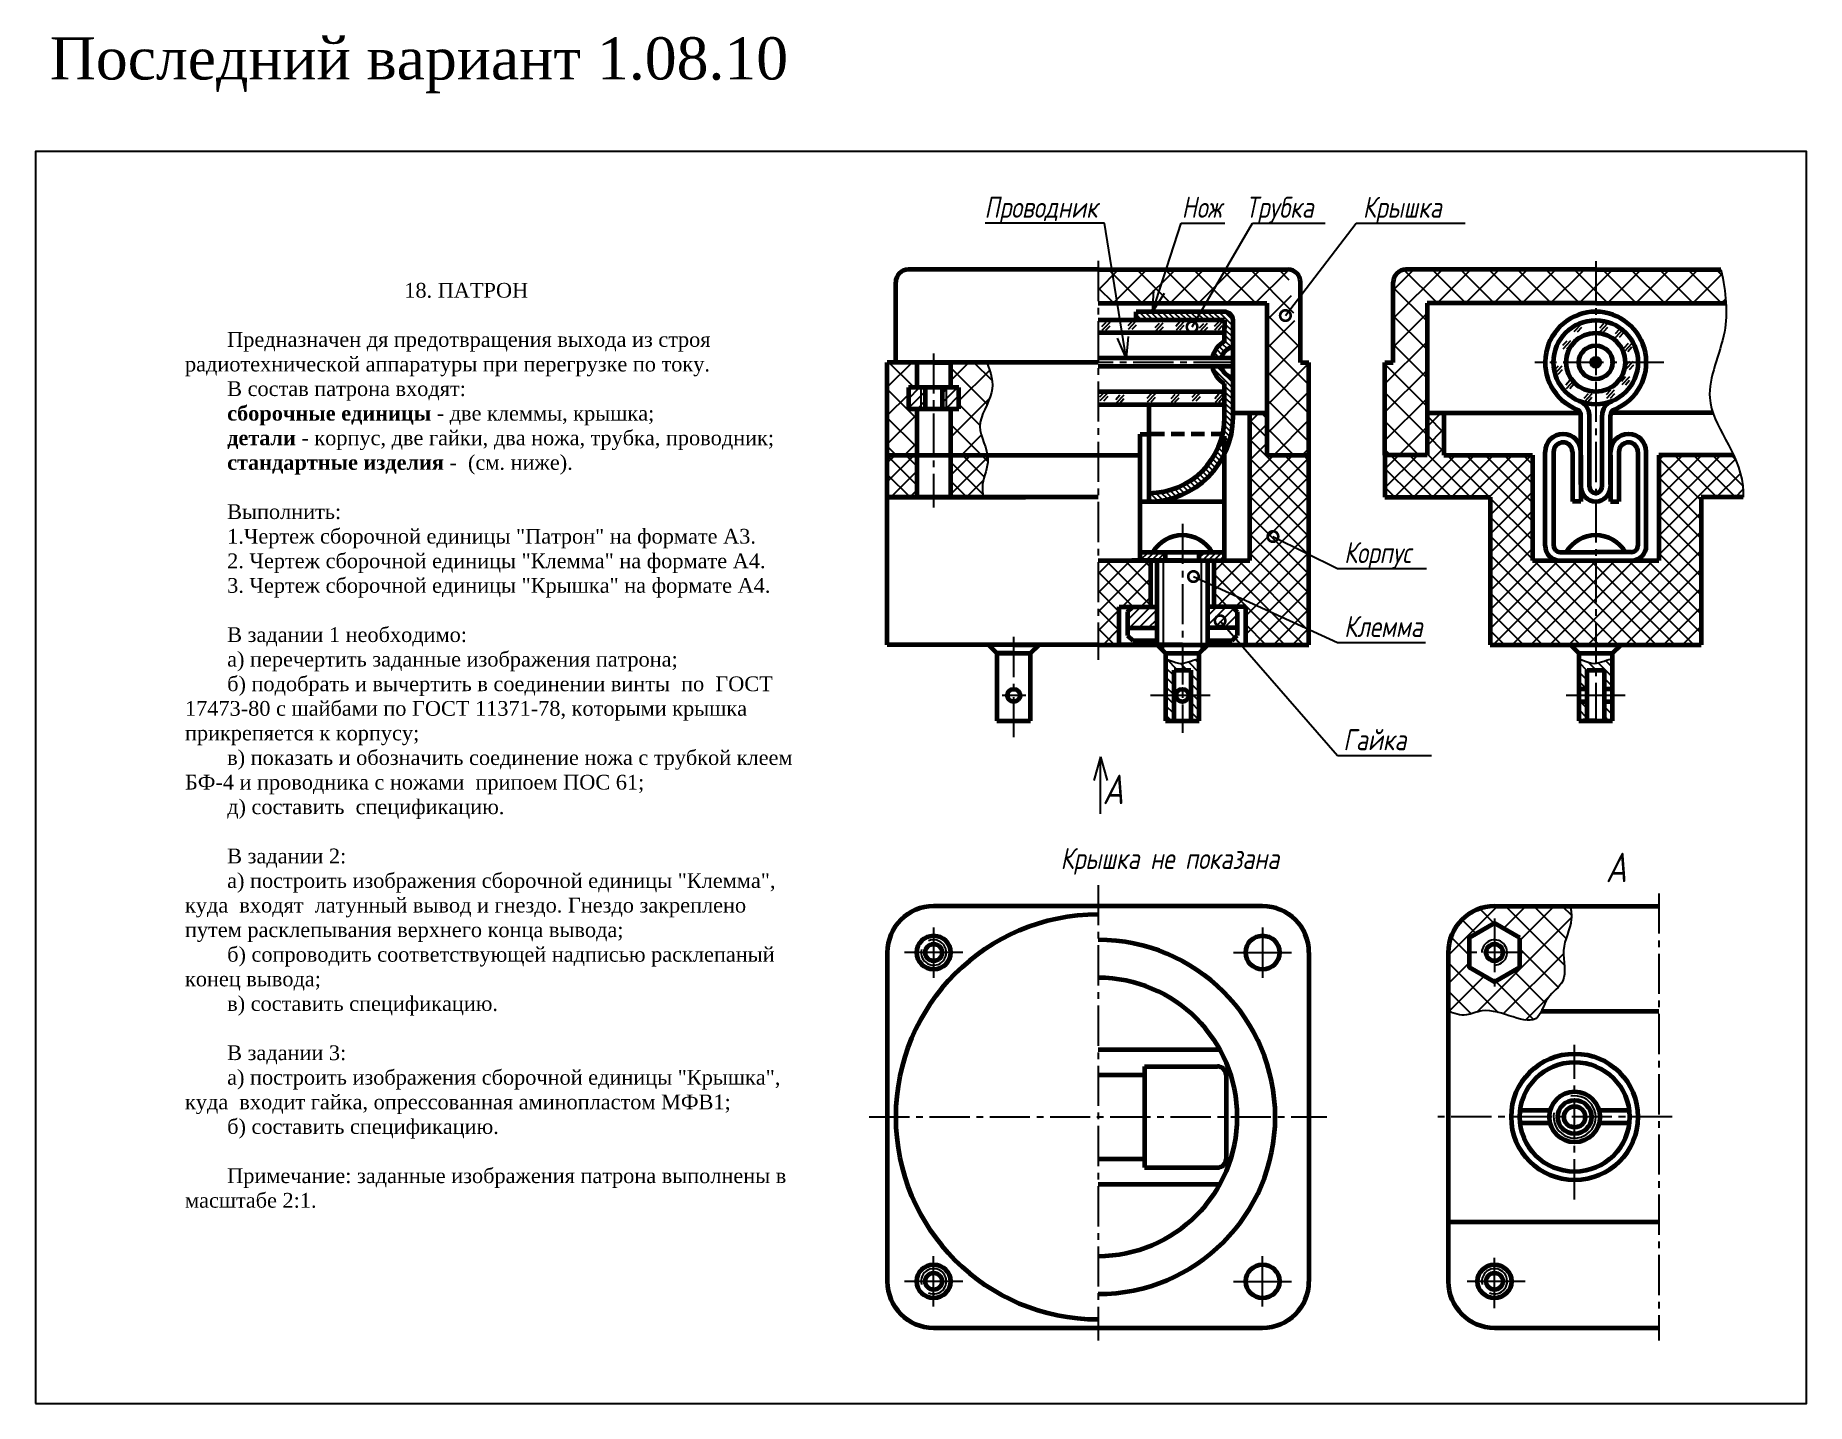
# Model space of a CAD drawing. Header units: millimetres. Extents: x 0 to 420, y 0 to 325.
import ezdxf

# ---------------------------------------------------------------- set-up
doc = ezdxf.new("R2010")
doc.units = ezdxf.units.MM
doc.header["$LTSCALE"] = 0.5
doc.linetypes.add('осевая2', pattern=[28.575000000000003, 19.05, -3.175, 3.175, -3.175])
doc.linetypes.add('штриховая2', pattern=[9.524999999999999, 6.35, -3.175])
doc.layers.get('0').update_dxf_attribs({"linetype": 'CONTINUOUS', "lineweight": 60})
doc.styles.get("Standard").update_dxf_attribs({"font": 'isocpeui.ttf', "width": 0.9})
doc.styles.add('стиль1', font='TIMES.TTF')
doc.dimstyles.get("Standard").update_dxf_attribs({"dimtxt": 5, "dimasz": 5, "dimexe": 2, "dimexo": 0, "dimgap": 1.5, "dimtad": 1, "dimdec": 0, "dimzin": 0, "dimtxsty": 'Standard', "dimcen": 5, "dimadec": 0, "dimazin": 0, "dimtfac": 1, "dimtdec": 0, "dimtofl": 0, "dimtmove": 0, "dimatfit": 3, "dimldrblk": 'DOTSMALL', "dimfxl": 0, "dimtolj": 1, "dimtzin": 0, "dimarcsym": 0})
pattern_1 = [(45, (9.80178739987872, -4.987303234796855), (-3.367596045400932, 3.367596045400933), []), (135, (9.80178739987872, -4.987303234796855), (-3.367596045400933, -3.367596045400932), [])]
pattern_2 = [(45, (9.80178739987872, -4.987303234796855), (-2.245064030267288, 2.245064030267288), []), (135, (9.80178739987872, -4.987303234796855), (-2.245064030267288, -2.245064030267288), [])]
pattern_3 = [(135, (9.80178739987872, -4.987303234796855), (-1.122532015133644, -1.122532015133644), [])]

# ---------------------------------------------------------------- blocks, each defined once
blk = doc.blocks.new('_DotSmall')
at = {"color": 0, "linetype": 'ByBlock', "const_width": 0.5}
blk.add_lwpolyline([(-0.0625, 0, 1), (0.0625, 0, 1)], format="xyb", close=True, dxfattribs=at)

msp = doc.modelspace()

# ---------------------------------------------------------------- hatches: boundary and pattern name
at = {"lineweight": -3}
h = msp.add_hatch(dxfattribs=at)
h.set_pattern_fill('ANSI37', scale=1.5, style=0)
h.set_pattern_definition(pattern_1)
edge = h.paths.add_edge_path()
edge.add_line((252, 269), (296.9999999999999, 269))
edge.add_arc((296.9999999999999, 266.0034269477711), 3, 0, 90)
edge.add_line((299.9999999999999, 247), (299.9999999999999, 266.0034269477711))
edge.add_line((299.9999999999999, 247), (302, 247))
edge.add_line((302, 225), (302, 247))
edge.add_line((291.9999999999999, 225), (302, 225))
edge.add_line((291.9999999999999, 261), (291.9999999999999, 225))
edge.add_line((252, 261), (291.9999999999999, 261))
edge.add_line((252, 269), (252, 261))
h = msp.add_hatch(dxfattribs=at)
h.set_pattern_fill('ANSI37', scale=1.5, style=0)
h.set_pattern_definition([(45, (-0.9678115864578558, -4.987303234796855), (-3.367596045400932, 3.367596045400933), []), (135, (-0.9678115864578558, -4.987303234796855), (-3.367596045400933, -3.367596045400932), [])])
h.paths.add_polyline_path([(370, 269.0000000000001), (369.9986909687198, 269.0000000000001), (325, 269.0000000000001, 0.4142135623730951), (322, 266.0000000000001), (322, 247), (319.9986909687195, 247), (319.9986909687198, 225), (330, 225), (330, 261.0000000000001), (369.9999999999999, 261.0000000000001)])
edge = h.paths.add_edge_path()
edge.add_spline(control_points=[(400.8985332099445, 261.0000000000001), (400.748629934825, 263.5048433592212), (400.3146273244745, 266.1233899876426), (399.6877575420004, 269.0000000000001)], knot_values=[15.37011296396304, 15.37011296396304, 15.37011296396304, 15.37011296396304, 22.64065381065153, 22.64065381065153, 22.64065381065153, 22.64065381065153], degree=3, periodic=0)
edge.add_line((399.6877575420004, 269.0000000000001), (370.0000000000001, 269.0000000000001))
edge.add_line((370.0000000000001, 269.0000000000001), (370.0000000000001, 261.0000000000001))
edge.add_line((370.0000000000001, 261.0000000000001), (400.8985332099446, 261.0000000000001))
h = msp.add_hatch(dxfattribs=at)
h.set_pattern_fill('ANSI31', scale=0.3, angle=90, style=0)
h.set_pattern_definition([(135, (9.80178739987872, -4.987303234796855), (-0.6735192090801865, -0.6735192090801864), [])])
h.paths.add_polyline_path([(273.7912206216982, 258.9999999999999), (260.9999999999999, 259), (260.9999999999999, 257), (273.1016801672746, 257)])
h.paths.add_polyline_path([(281.9999999999999, 259), (273.7912206216982, 259), (273.1016801672747, 257.0000000000001), (281.9999999999999, 257), (281.9999999999999, 255), (281.9999999999999, 252, 0.2297804398476635), (279.0889331564394, 248), (281.1389982519138, 248, -0.285318428726517), (283.9999999999999, 250.605551275464), (283.9999999999999, 257, 0.4142135623730951)])
h.paths.add_polyline_path([(281.1389982519138, 246), (279.0889331564394, 246, 0.2297804398476636), (281.9999999999999, 241.9999999999999), (281.9999999999999, 234, -0.05608195843392472), (281.5499287747842, 230), (281.9999999999999, 230), (281.9999999999999, 226.2822021129186), (281.9999999999999, 225.2822021129187, 0.1132370114589044), (283.9999999999999, 233.9999999999999), (283.9999999999999, 243.3944487245359, -0.2853184287265245)])
h.paths.add_polyline_path([(281.9999999999999, 225.2822021129186), (281.9999999999999, 226.2822021129186), (281.9999999999999, 230), (281.5499287747842, 230, -0.3500011104185299), (263.9999999999999, 216), (263.9999999999999, 214, 0.2874919409686591)])
h = msp.add_hatch(color=7, dxfattribs=at)
edge = h.paths.add_edge_path()
edge.add_arc((369.9986909687196, 247), 1, 0, 360)
h = msp.add_hatch(dxfattribs=at)
h.set_pattern_fill('ANSI37', scale=1.5, style=0)
h.set_pattern_definition(pattern_1)
edge = h.paths.add_edge_path()
edge.add_spline(control_points=[(225.7829681757985, 225), (225.3991476081002, 227.2876267597794), (222.2260075184283, 232.3345611536438), (227.9799141878013, 239.4795167544817), (226.6291862829033, 244.5944686162107), (225.5770777906124, 246.9999999999975)], knot_values=[4.175965240039044, 4.175965240039044, 4.175965240039044, 4.175965240039044, 11.1904886964674, 19.68030908071485, 27.14771864492691, 27.14771864492691, 27.14771864492691, 27.14771864492691], degree=3, periodic=0)
edge.add_line((225.5770777906114, 247), (217, 247))
edge.add_line((217, 247), (217, 241))
edge.add_line((217, 241), (219, 241))
edge.add_line((219, 241), (219, 236))
edge.add_line((219, 236), (217, 236))
edge.add_line((217, 236), (217, 225))
edge.add_line((217, 225), (225.7829681757985, 225))
h.paths.add_polyline_path([(209, 236), (207, 236), (207, 237), (207, 241), (209, 241), (209, 247), (202, 247), (202, 245), (202, 225), (209, 225)])
h = msp.add_hatch(dxfattribs=at)
h.set_pattern_fill('ANSI31', scale=0.5, style=0)
h.set_pattern_definition([(45, (10.80178739987872, -4.987303234796855), (-1.122532015133644, 1.122532015133644), [])])
h.paths.add_polyline_path([(219, 241), (215.9999999999999, 241), (216, 236), (219, 236)])
h.paths.add_polyline_path([(216, 241), (214.9999999999999, 241), (215, 236), (216, 236)])
h.paths.add_polyline_path([(211, 241), (210, 241), (210, 236), (211, 236)])
h.paths.add_polyline_path([(210, 241), (207, 241), (207, 237), (207, 236), (210, 236)])
h = msp.add_hatch(dxfattribs=at)
h.set_pattern_fill('ANSI37', style=0)
h.set_pattern_definition(pattern_2)
h.paths.add_polyline_path([(302.0000000000001, 225), (292, 225), (292.0000000000001, 235), (288, 235), (287.9999999999999, 200), (279.5, 200), (279.5, 189), (287, 189), (287, 180), (302, 180)])
h.paths.add_polyline_path([(264.5, 200), (260, 200), (252, 200), (252, 180), (257, 180.0000000000001), (257, 189), (264.4999999999999, 189)])
h = msp.add_hatch(dxfattribs=at)
h.set_pattern_fill('ANSI37', style=0)
h.set_pattern_definition([(45, (-0.9678115864578558, -4.987303234796855), (-2.245064030267288, 2.245064030267288), []), (135, (-0.9678115864578558, -4.987303234796855), (-2.245064030267288, -2.245064030267288), [])])
edge = h.paths.add_edge_path()
edge.add_line((394.9999999999999, 215.0000000000001), (404.9611646803359, 215.0000000000001))
edge.add_spline(control_points=[(404.9611646803359, 215.0000000000001), (404.9479820838829, 216.5823469714996), (404.7513663775658, 219.8626949616742), (403.7214974795651, 222.7568884846156), (402.6795714570879, 225.0000000000001)], knot_values=[60.58761586389048, 60.58761586389048, 60.58761586389048, 60.58761586389048, 62.08907306624249, 69.17851794371637, 69.17851794371637, 69.17851794371637, 69.17851794371637], degree=3, periodic=0)
edge.add_line((402.6795714570878, 225), (384.9999999999999, 225))
edge.add_line((384.9999999999999, 225), (384.9999999999999, 200))
edge.add_line((384.9999999999999, 200), (370.0000000000001, 200))
edge.add_line((370.0000000000001, 200), (370.0000000000001, 180))
edge.add_line((370.0000000000001, 180), (394.9999999999999, 180))
edge.add_line((394.9999999999999, 180), (394.9999999999999, 215.0000000000001))
h.paths.add_polyline_path([(370.0000000000001, 200), (355, 200), (355, 225), (333.9986914733421, 224.998769607024), (333.9986914733421, 235.0000000000001), (330, 235.0000000000001), (330, 225.0000000000001), (319.9986909687198, 225.0000000000001), (319.9986909687198, 215.0000000000001), (344.9973819374393, 215.0000000000001), (344.9973819374393, 180), (370, 180)])
h = msp.add_hatch(dxfattribs=at)
h.set_pattern_fill('ANSI37', style=0)
h.set_pattern_definition(pattern_2)
edge = h.paths.add_edge_path()
edge.add_spline(control_points=[(224.7822192052507, 215.0000000000001), (224.566936809158, 216.0227094773738), (224.3116393000734, 219.0158731398732), (226.0706492734777, 222.3505002365761), (225.8395798022681, 224.662586420517), (225.7829681757985, 225)], knot_values=[27.1477186449269, 27.1477186449269, 27.1477186449269, 27.1477186449269, 30.29071812175319, 36.34367940222371, 37.37828675575419, 37.37828675575419, 37.37828675575419, 37.37828675575419], degree=3, periodic=0)
edge.add_line((225.7829681757985, 224.9999999999999), (217, 225))
edge.add_line((217, 225), (217, 215))
edge.add_line((217, 215), (224.7822192052507, 215.0000000000001))
h.paths.add_polyline_path([(209, 225), (202, 225), (202, 215), (209, 215)])
h = msp.add_hatch(dxfattribs=at)
h.set_pattern_fill('ANSI31', scale=0.3, style=0)
h.set_pattern_definition([(45, (9.80178739987872, -4.987303234796855), (-0.6735192090801864, 0.6735192090801865), [])])
h.paths.add_polyline_path([(281.9999999999999, 202.0000000000001), (276, 202.0000000000001), (276.0000000000001, 200), (281.9999999999999, 200)])
h.paths.add_polyline_path([(268.0000000000001, 202), (262, 202), (262, 200), (268, 200)])
h = msp.add_hatch(dxfattribs=at)
h.set_pattern_fill('ANSI31', scale=0.5, style=0)
h.set_pattern_definition([(45, (9.80178739987872, -4.987303234796855), (-1.122532015133644, 1.122532015133644), [])])
h.paths.add_polyline_path([(265.9999999999999, 189), (260.1999999999999, 189), (258.9999999999999, 187.8), (259, 184), (266, 184)])
h.paths.add_polyline_path([(284.9999999999999, 187.7999999999999), (283.8, 189), (278, 189), (278, 184), (285, 184)])
h = msp.add_hatch(dxfattribs=at)
h.set_pattern_fill('ANSI31', scale=0.5, angle=90, style=0)
h.set_pattern_definition(pattern_3)
edge = h.paths.add_edge_path()
edge.add_spline(control_points=[(272.0000000000001, 175.6006350521466), (271.6853646691082, 175.5620847422029), (270.4883084406343, 175.5463498901564), (269.180929920791, 176.3950935330606), (268.1575995006026, 176.5801869012725), (267.9999999999937, 176.5985350824483)], knot_values=[5.223600800969262, 5.223600800969262, 5.223600800969262, 5.223600800969262, 6.193863201195674, 8.939320215502015, 9.437739275130674, 9.437739275130674, 9.437739275130674, 9.437739275130674], degree=3, periodic=0)
edge.add_line((268, 176.5985350824474), (268, 168))
edge.add_line((268, 168), (270, 168))
edge.add_line((270, 168), (270, 174))
edge.add_line((270, 174), (271.9999999999999, 174))
edge.add_line((271.9999999999999, 174), (271.9999999999999, 175.6006350521466))
edge = h.paths.add_edge_path()
edge.add_spline(control_points=[(276.0000000000006, 176.6011934796919), (275.9094808956676, 176.5958884824169), (274.5851407130208, 176.4787198458535), (273.2304861558353, 175.751398866733), (272.0000000000001, 175.6006350521466)], knot_values=[9.437739275130674, 9.437739275130674, 9.437739275130674, 9.437739275130674, 9.716570113036195, 13.51110408232078, 13.51110408232078, 13.51110408232078, 13.51110408232078], degree=3, periodic=0)
edge.add_line((271.9999999999999, 175.6006350521466), (272, 174))
edge.add_line((272, 174), (274, 174))
edge.add_line((274, 174), (274, 168))
edge.add_line((274, 168), (276, 168))
edge.add_line((276, 168), (276, 176.6011934796918))
h = msp.add_hatch(dxfattribs=at)
h.set_pattern_fill('ANSI31', scale=0.5, angle=90, style=0)
h.set_pattern_definition([(135, (-0.9678115864578558, -4.987303234796855), (-1.122532015133644, -1.122532015133644), [])])
edge = h.paths.add_edge_path()
edge.add_line((367.9986909687196, 174), (370, 174))
edge.add_line((370, 174), (370, 175.6007956368255))
edge.add_spline(control_points=[(369.9999999999999, 175.6007956368255), (369.6849226218505, 175.5620962385057), (368.4874168541891, 175.5460788870424), (367.1796208895107, 176.3950935330606), (366.1562904693222, 176.5801869012725), (365.9986909687133, 176.5985350824483)], knot_values=[5.223600800969262, 5.223600800969262, 5.223600800969262, 5.223600800969262, 6.195208771980285, 8.940665786286626, 9.439084845915286, 9.439084845915286, 9.439084845915286, 9.439084845915286], degree=3, periodic=0)
edge.add_line((365.9986909687196, 176.5985350824475), (365.9986909687196, 169.5))
edge.add_line((365.9986909687196, 169.5), (367.9986909687196, 169.5))
edge.add_line((367.9986909687196, 169.5), (367.9986909687196, 174))
edge = h.paths.add_edge_path()
edge.add_spline(control_points=[(373.9986909687202, 176.6011934796919), (373.9081718643872, 176.5958884824169), (372.5842691562959, 176.4787585506349), (371.2300720980937, 175.7518793178118), (369.9999999999999, 175.6007956368255)], knot_values=[9.439084845915286, 9.439084845915286, 9.439084845915286, 9.439084845915286, 9.717915683820806, 13.51110408232078, 13.51110408232078, 13.51110408232078, 13.51110408232078], degree=3, periodic=0)
edge.add_line((370, 175.6007956368255), (370, 174))
edge.add_line((370, 174), (371.9986909687196, 174))
edge.add_line((371.9986909687196, 174), (371.9986909687196, 169.5))
edge.add_line((371.9986909687196, 169.5), (373.9986909687196, 169.5))
edge.add_line((373.9986909687196, 169.5), (373.9986909687197, 176.6011934796919))
h.paths.add_polyline_path([(373.9986909687198, 166.4953485956098), (371.9986909687196, 166.4953485956098), (371.9986909687196, 162), (373.9986909687196, 162)])
h.paths.add_polyline_path([(367.9986909687196, 166.4953485956098), (365.9986909687196, 166.4953485956098), (365.9986909687196, 162), (367.9986909687196, 162)])
h = msp.add_hatch(dxfattribs=at)
h.set_pattern_fill('ANSI31', scale=0.5, angle=90, style=0)
h.set_pattern_definition(pattern_3)
h.paths.add_polyline_path([(270, 168), (268, 168), (268, 162), (270, 162)])
h.paths.add_polyline_path([(276, 168), (274.0000000000001, 168), (274, 162), (276, 162)])
h = msp.add_hatch(dxfattribs=at)
h.set_pattern_fill('ANSI37', scale=1.5, style=0)
h.set_pattern_definition([(45, (0.7827042617072948, -5.651184299223132), (-3.367596045400932, 3.367596045400933), []), (135, (0.7827042617072948, -5.651184299223132), (-3.367596045400933, -3.367596045400932), [])])
h.paths.add_polyline_path([(351.9940141984766, 110.471764318287), (345.9940141984766, 113.9358659334247), (339.9940141984766, 110.471764318287), (339.9940141984766, 103.5435610880115), (345.9940141984766, 100.0794594728737), (351.9940141984766, 103.5435610880114)], flags=16)
edge = h.paths.add_edge_path()
edge.add_line((346.0000000000001, 118), (363.9356335744563, 118))
edge.add_spline(control_points=[(363.9356335744563, 118), (364.1895038008031, 116.9537874819825), (364.5720747790841, 113.4935351299983), (361.2307206379819, 107.8975264977528), (363.8233232327986, 100.1681982915958), (358.115967090133, 96.77331641527809), (355.9862028522086, 87.45804595555433), (345.9000878475217, 95.07397468843777), (338.9993443887461, 91.6234831598506), (336.4131710180281, 92.43824447229463), (335.0000000000001, 93.26208129111131)], knot_values=[5.857336772170019, 5.857336772170019, 5.857336772170019, 5.857336772170019, 9.128865738209871, 16.73512576677367, 23.947392838753, 29.43297473047498, 34.48801111774178, 47.69821392360107, 51.55667638346797, 56.39887476141324, 56.39887476141324, 56.39887476141324, 56.39887476141324], degree=3, periodic=0)
edge.add_line((335.0000000000001, 93.2620812911113), (335.0000000000001, 107))
edge.add_arc((346.0000000000001, 107), 11, 90, 180, ccw=False)

# ---------------------------------------------------------------- linework, layer by layer
at = {"color": 7, "lineweight": 60}
for p, q in [((252, 269), (207, 269)), ((252, 269), (296.9999999999999, 269)), ((369.9986909687198, 269.0000000000001), (325, 269.0000000000001)), ((369.9986909687198, 269.0000000000001), (399.6877575420004, 269.0000000000001)), ((204, 247), (204, 266.0034269477711)), ((299.9999999999999, 247), (299.9999999999999, 266.0034269477711)), ((322, 247), (322, 266.0000000000001)), ((252, 261), (291.9999999999999, 261)), ((291.9999999999999, 261), (291.9999999999999, 225)), ((369.9986909687198, 261.0000000000001), (330, 261.0000000000001)), ((330, 261.0000000000001), (330, 225.0000000000001)), ((369.9986909687198, 261.0000000000001), (400.8985332099445, 261.0000000000001)), ((281.9999999999999, 257), (252, 257)), ((281.9999999999999, 259), (260.9999999999999, 259)), ((260.9999999999999, 257), (260.9999999999999, 259)), ((281.9999999999999, 257), (281.9999999999999, 255)), ((283.9999999999999, 247), (283.9999999999999, 257)), ((281.9999999999999, 254), (252, 254)), ((281.9999999999999, 252), (281.9999999999999, 255.7309470244342)), ((283.9999999999999, 249.2360679774998), (283.9999999999999, 255.1336000452445)), ((283.9999999999999, 248), (252, 248)), ((252, 247), (202, 247)), ((202, 245), (202, 247)), ((202, 180), (202, 245)), ((213, 247), (209, 247)), ((209, 247), (209, 241)), ((213, 247), (217, 247)), ((217, 247), (217, 241)), ((283.9999999999999, 246), (252, 246)), ((283.9999999999999, 234), (283.9999999999999, 247)), ((299.9999999999999, 247), (302, 247)), ((302, 225), (302, 247)), ((319.9986909687196, 247), (322, 247)), ((319.9986909687198, 225.0000000000001), (319.9986909687196, 247)), ((207, 241), (207, 237)), ((219, 241), (207, 241)), ((211, 241), (211, 236)), ((215, 241), (215, 236)), ((219, 236), (219, 241)), ((281.9999999999999, 240), (252, 240)), ((281.9999999999999, 234), (281.9999999999999, 241.9999999999999)), ((207, 237), (207, 236)), ((207, 236), (219, 236)), ((209, 236), (209, 215)), ((217, 236), (217, 215)), ((252, 237), (281.9999999999999, 237)), ((263.9999999999999, 237), (263.9999999999999, 214)), ((284, 235), (291.9999999999999, 235)), ((287.9999999999999, 200), (287.9999999999999, 235)), ((330, 235.0000000000001), (336.9986909687198, 235.0000000000001)), ((330.9986909687198, 235.0000000000001), (366.3981440388962, 235.0000000000001)), ((333.9986914733421, 234.9987696070241), (333.9986914733422, 225)), ((366.4986909687196, 218), (366.4986909687196, 234.4600637960156)), ((368.4986909687196, 217.5), (368.4986909687196, 234.4600637960155)), ((371.4986909687196, 217.5), (371.4986909687196, 234.4600637960156)), ((373.4986909687196, 218), (373.4986909687196, 234.4600637960156)), ((397.7862329566458, 235.0000000000001), (373.599237898543, 235.0000000000001)), ((262, 200), (262, 230)), ((262, 230), (263.9999999999999, 230)), ((202, 215), (202, 225)), ((202, 225), (262, 225)), ((281.9999999999999, 200.0000000000001), (281.9999999999999, 226.2822021129186)), ((291.9999999999999, 225), (302, 225)), ((302, 180), (302, 225)), ((330, 225.0000000000001), (319.9986909687198, 225.0000000000001)), ((319.9986909687198, 225.0000000000001), (319.9986909687198, 215.0000000000001)), ((333.9986914733421, 224.998769607024), (355.0000000000001, 225.0000000000001)), ((355.0000000000001, 225.0000000000001), (355, 200)), ((357.99869096872, 203.5000000000001), (357.99869096872, 225.75)), ((359.99869096872, 225.75), (359.9986909687202, 203.5000000000001)), ((364.49869096872, 225.75), (364.4986909687201, 214)), ((366.4986909687196, 225), (366.4986909687196, 214)), ((373.4986909687196, 225), (373.4986909687196, 214)), ((375.4986909687191, 225.75), (375.4986909687191, 214)), ((379.9986909687191, 225.75), (379.9986909687191, 203.5)), ((381.9986909687191, 203.5), (381.9986909687191, 225.75)), ((384.9999999999999, 225.0000000000001), (385, 200)), ((402.6795714570879, 225.0000000000001), (385, 225)), ((252, 215), (202, 215)), ((202, 215), (234.7822192052507, 215.0000000000001)), ((202, 215), (212, 215)), ((319.9986909687198, 215.0000000000001), (344.9973819374392, 215.0000000000001)), ((344.9973819374393, 215.0000000000001), (344.9973819374392, 180)), ((394.9999999999999, 215.0000000000001), (394.9999999999999, 180)), ((404.9611646803359, 215.0000000000001), (394.9999999999999, 215.0000000000001)), ((262, 214), (281.9999999999999, 214)), ((366.4986909687196, 214), (364.4986909687201, 214)), ((373.4986909687196, 214), (375.4986909687191, 214)), ((262, 202), (281.9999999999999, 202)), ((268, 200), (268, 202)), ((276, 200), (276, 202)), ((361.4986909687202, 202.0000000000001), (369.9986909687196, 202)), ((378.4986909687191, 202), (369.9986909687196, 202)), ((252, 200), (287.9999999999999, 200)), ((252, 200), (272, 200)), ((272, 200), (260, 200)), ((264.4999999999999, 189), (264.5, 200)), ((266, 180), (266, 200)), ((278, 180), (278, 200)), ((279.5, 189), (279.5, 200)), ((355.0000000000001, 200), (385, 200)), ((257, 180), (257, 189)), ((257, 189), (266, 189)), ((258.9999999999999, 187.8), (260.1999999999999, 189)), ((287, 189), (278, 189)), ((283.8, 189), (284.9999999999999, 187.8)), ((287, 180), (287, 189)), ((258.9999999999999, 187.8), (259, 182.1999999999999)), ((284.9999999999999, 187.8), (285, 182.2)), ((259, 184), (266, 184)), ((259, 182.1999999999999), (260.1999999999999, 180.9999999999999)), ((260.1999999999999, 180.9999999999999), (266, 181)), ((285, 184), (278, 184)), ((277.9999999999999, 180.9999999999999), (283.8, 181)), ((283.8, 181), (285, 182.2)), ((252, 180), (202, 180)), ((232, 180), (226, 180)), ((227.9999999999998, 178.0000000000002), (225.9999999999999, 180.0000000000003)), ((228, 178), (236.0000000000001, 178)), ((232, 178), (228, 178)), ((228, 178), (228, 162)), ((232, 180), (238, 180)), ((236.0000000000001, 178), (238, 180)), ((236, 162), (236, 178)), ((252, 180), (302, 180)), ((272, 180), (257, 180)), ((272, 180), (266, 180)), ((267.9999999999998, 178.0000000000002), (265.9999999999999, 180.0000000000003)), ((268, 178), (276.0000000000001, 178)), ((268, 178), (268, 162)), ((276.0000000000001, 178), (278, 180)), ((276, 162), (276, 178)), ((344.9973819374392, 180), (394.9999999999999, 180)), ((365.9986909687194, 178.0000000000002), (363.9986909687196, 180.0000000000003)), ((365.9986909687196, 178), (373.9986909687197, 178)), ((365.9986909687196, 178), (365.9986909687196, 162)), ((373.9986909687197, 178), (375.9986909687196, 180)), ((373.9986909687196, 162), (373.9986909687196, 178)), ((270, 162), (270, 174)), ((270, 174), (274, 174)), ((274, 174), (274, 162)), ((367.9986909687196, 162), (367.9986909687196, 174)), ((367.9986909687196, 174), (371.9986909687196, 174)), ((371.9986909687196, 174), (371.9986909687196, 162)), ((367.9986909687197, 169.5), (365.9986909687197, 169.5)), ((373.9986909687196, 169.5), (371.9986909687196, 169.5)), ((367.9986909687197, 166.4953485956098), (365.9986909687197, 166.4953485956098)), ((373.9986909687196, 166.4953485956098), (371.9986909687196, 166.4953485956098)), ((228, 162), (236, 162)), ((268, 162), (276, 162)), ((365.9986909687196, 162), (373.9986909687196, 162)), ((367.9987148169351, 161.9976742978049), (366.9987148169351, 161.9976742978049)), ((369.9987148169351, 161.9976742978049), (367.9987148169351, 161.9976742978049)), ((291, 118), (213, 118)), ((346.0000000000001, 118), (363.9356335744563, 118)), ((363.9570705644803, 118), (385, 118)), ((202, 107), (202, 29)), ((302, 107), (302, 29)), ((335.0000000000001, 107), (335.0000000000001, 93.2620812911113)), ((335.0000000000001, 93.26208129111127), (335.0000000000001, 29)), ((385.0000000000001, 93), (357.0766391027764, 93)), ((252, 84), (280.8617393793236, 84)), ((263, 80), (263, 56)), ((263, 80), (280.3315017762062, 80)), ((252, 78), (263, 78)), ((282.3315017762062, 78.00000000000003), (282.3315017762062, 58)), ((202, 68), (202, 29)), ((335.0000000000001, 68), (335.0000000000001, 29)), ((359.1905249806889, 69.5), (352.0808974678225, 69.5)), ((377.9058488331625, 69.5), (370.8094750193112, 69.5)), ((359.1905249806889, 66.5), (352.0795084982846, 66.5)), ((377.9072378027005, 66.5), (370.8094750193112, 66.5)), ((263, 58), (252, 58)), ((263, 56), (280.3315017762062, 56)), ((280.8617393793236, 52), (252, 52)), ((385.0000000000001, 43), (335.0000000000001, 43)), ((213, 18), (291, 18)), ((346.0000000000001, 18), (385.0000000000001, 18))]:
    msp.add_line(p, q, dxfattribs=at)
at = {"color": 7, "linetype": 'осевая2', "lineweight": -3}
for p, q in [((252, 271.0438767841115), (252, 176.41825930813)), ((370, 270.9725074814573), (370, 160.5784769208525)), ((213, 249.1251548477341), (213, 212.5373281167346)), ((284.151895703734, 247), (240.0581906814878, 247)), ((386.1247266824376, 247), (355.5913292525495, 247)), ((271.9999999999999, 208.6916392585237), (271.9999999999999, 159.148689650168)), ((232, 158.0527453877667), (232, 183.1218035666145)), ((252, 123), (252, 15)), ((385, 121), (385.0000000000001, 15)), ((346.0000000000001, 115.0711103257345), (346.0000000000001, 98.92888967426552)), ((352.892354638589, 107), (339.1076453614111, 107)), ((365.0000000000001, 48.43337331265229), (365.0000000000001, 85.12163477390231)), ((197.7415454923562, 68), (306.2584545076438, 68)), ((388.138050980198, 68), (331.6871050216554, 68))]:
    msp.add_line(p, q, dxfattribs=at)
at = {"color": 7, "lineweight": -3}
for p, q in [((253.8416421077561, 256.4600664784129), (252.8392985719225, 255.3939441729123)), ((254.7481871682922, 256.4908900837813), (252.9138878911979, 254.5398749833071)), ((260.0684609590168, 256.722952549192), (259.0661174231832, 255.6568302436914)), ((260.975006019553, 256.7537761545605), (259.1407067424586, 254.8027610540862)), ((266.4706825431064, 256.2409951554582), (265.4683390072728, 255.1748728499575)), ((267.3772276036426, 256.2718187608266), (265.5429283265482, 254.3208036603523)), ((271.3976197086792, 256.5865140913292), (270.3952761728456, 255.5203917858286)), ((272.3041647692154, 256.6173376966976), (270.469865492121, 254.6663225962234)), ((280.5185923859523, 256.5426993435053), (279.5162488501188, 255.4765770380046)), ((281.4251374464885, 256.5735229488737), (279.5908381693941, 254.6225078483994)), ((254.7788783854529, 255.5839340308286), (253.7769576298445, 254.5182614069115)), ((261.0056972367136, 255.8468201016077), (260.0037764811053, 254.7811474776906)), ((267.4079188208032, 255.3648627078738), (266.4059980651949, 254.2991900839568)), ((272.334855986376, 255.7103816437449), (271.3329352307676, 254.6447090198278)), ((276.9666739446663, 256.1483714454197), (275.9643304088327, 255.0822491399191)), ((277.8732190052025, 256.1791950507882), (276.0389197281081, 254.2281799503139)), ((277.9039102223631, 255.2722389978354), (276.9019894667547, 254.2065663739183)), ((281.4558286636491, 255.6665668959209), (280.4539079080408, 254.6008942720039)), ((363.1385768188149, 252.0481535619593), (362.1362332829813, 250.9820312564587)), ((364.0451218793511, 252.0789771673278), (362.2108226022567, 250.1279620668535)), ((365.7032056834008, 256.1361540741233), (364.7008621475672, 255.0700317686227)), ((366.609750743937, 256.1669776794918), (364.7754514668426, 254.2159625790175)), ((366.6404419610976, 255.260021626539), (365.6385212054892, 254.1943490026219)), ((371.8796941100661, 256.1620401673229), (370.8773505742325, 255.0959178618222)), ((372.7862391706022, 256.1928637726913), (370.9519398935079, 254.241848672217)), ((372.8169303877629, 255.2859077197385), (371.8150096321545, 254.2202350958215)), ((375.5865780653746, 254.8009069156439), (374.584234529541, 253.7347846101433)), ((376.4931231259108, 254.8317305210123), (374.6588238488164, 252.8807154205381)), ((376.5238143430714, 253.9247744680596), (375.5218935874631, 252.8591018441425)), ((364.0758130965117, 251.1720211143751), (363.0738923409033, 250.106348490458)), ((377.6623331845773, 251.4397773013764), (376.6599896487438, 250.3736549958757)), ((378.5688782451135, 251.4706009067448), (376.7345789680192, 249.5195858062705)), ((378.5995694622741, 250.563644853792), (377.5976487066658, 249.497972229875)), ((361.0711777648447, 246.0718626765965), (360.0688342290111, 245.0057403710958)), ((361.9777228253809, 246.1026862819649), (360.1434235482865, 244.1516711814906)), ((362.0084140425415, 245.1957302290121), (361.0064932869332, 244.1300576050951)), ((377.9848960577108, 247.1917773284785), (376.9825525218772, 246.1256550229778)), ((378.891441118247, 247.2226009338469), (377.0571418411526, 245.2715858333726)), ((378.9221323354076, 246.3156448808941), (377.9202115797992, 245.2499722569771)), ((210, 241), (210, 236)), ((216, 241), (216, 236)), ((253.3665384501398, 239.7671525360501), (252.3641949143062, 238.7010302305495)), ((254.273083510676, 239.7979761414185), (252.4387842335816, 237.8469610409443)), ((264.5923526556914, 239.504266465271), (263.5900091198578, 238.4381441597703)), ((265.4988977162276, 239.5350900706394), (263.6645984391332, 237.5840749701651)), ((271.1234542261792, 239.4109378150865), (269.2891549490848, 237.4599227146123)), ((275.2597552031418, 239.7306273599797), (274.2574116673082, 238.664505054479)), ((276.166300263678, 239.7614509653481), (274.3320009865836, 237.8104358648739)), ((280.6534110734626, 239.4239289575425), (279.651067537629, 238.3578066520419)), ((281.5599561339988, 239.4547525629109), (279.7256568569044, 237.5037374624367)), ((363.8872735589787, 242.6760250914104), (362.8849300231451, 241.6099027859098)), ((364.7938186195149, 242.7068486967788), (362.9595193424205, 240.7558335963046)), ((364.8245098366755, 241.7998926438261), (363.8225890810671, 240.734220019909)), ((368.1756315313442, 239.5036869860778), (367.1732879955106, 238.4375646805772)), ((369.0821765918804, 239.5345105914463), (367.247877314786, 237.583495490972)), ((373.4828839971394, 240.3686091231464), (372.4805404613058, 239.3024868176457)), ((374.3894290576756, 240.3994327285148), (372.5551297805812, 238.4484176280405)), ((374.4201202748362, 239.492476675562), (373.4181995192278, 238.426804051645)), ((377.0898740260872, 243.5608331916674), (376.0875304902536, 242.4947108861668)), ((377.9964190866233, 243.5916567970359), (376.162119809529, 241.6406416965616)), ((378.027110303784, 242.6847007440831), (377.0251895481756, 241.619028120166)), ((254.3037747278366, 238.8910200884658), (253.3018539722282, 237.8253474645487)), ((257.1815609906695, 239.1975680628338), (256.179217454836, 238.1314457573332)), ((258.0881060512057, 239.2283916682022), (256.2538067741114, 237.277376567728)), ((258.1187972683663, 238.3214356152495), (257.116876512758, 237.2557629913324)), ((265.5295889333882, 238.6281340176866), (264.5276681777798, 237.5624613937696)), ((270.216909165643, 239.3801142097181), (269.2145656298094, 238.3139919042175)), ((271.1541454433398, 238.5039817621338), (270.1522246877315, 237.4383091382167)), ((276.1969914808386, 238.8544949123954), (275.1950707252302, 237.7888222884783)), ((281.5906473511594, 238.5477965099582), (280.588726595551, 237.4821238860411)), ((369.112867809041, 238.6275545384935), (368.1109470534327, 237.5618819145764)), ((267.4999999999999, 178.5000000000001), (267.4999999999999, 200)), ((276.4999999999999, 178.4999999999999), (276.5000000000011, 199.9999999999997)), ((234.8865423038477, 168), (229.2843413010505, 168)), ((278.5704058767874, 168), (264.3845508991674, 168)), ((376.9505792931228, 167.9976742978049), (362.9519433731674, 167.9976742978049)), ((252.5512471774633, 153.3980761440064), (250.9850701315684, 147.8316161887625)), ((252.5512471774633, 139.9233463589704), (252.5512471774633, 153.3980761440064)), ((252.5512471774633, 153.3980761440064), (254.1174242233581, 147.8316161887625)), ((213, 112.9666968413108), (213, 101.0333031586893)), ((291, 112.9666968413108), (291, 101.0333031586893)), ((219.8923546385889, 107), (206.1076453614111, 107)), ((284.1076453614111, 107), (297.8923546385889, 107)), ((346.0000000000001, 107), (346.0000000000001, 102.3909968645737)), ((213, 23.03330315868925), (213, 34.96669684131075)), ((291, 23.03330315868925), (291, 34.96669684131075)), ((346.0000000000001, 22.63587622660691), (346.0000000000001, 34.56926990922841)), ((219.8923546385889, 29), (206.1076453614111, 29)), ((284.1076453614111, 29), (297.8923546385889, 29)), ((353.3075332439697, 29), (339.5228239667918, 29))]:
    msp.add_line(p, q, dxfattribs=at)
at = {"color": 7, "linetype": 'штриховая2', "lineweight": 60}
for p, q in [((282, 230), (263.9999999999999, 230)), ((281.9999999999999, 226.2822021129186), (281.9999999999999, 230))]:
    msp.add_line(p, q, dxfattribs=at)
at = {"color": 7, "lineweight": -3}
msp.add_lwpolyline([(1.349059402855346e-06, -2.674353254406014e-07), (420.0000013490594, -2.674353254406014e-07), (420.0000013490594, 296.9999997325647), (1.349059402855346e-06, 296.9999997325647)], close=True, dxfattribs=at)
at = {"color": 7, "lineweight": 60}
msp.add_lwpolyline([(351.9940141984766, 110.471764318287), (345.9940141984766, 113.9358659334247), (339.9940141984766, 110.471764318287), (339.9940141984766, 103.5435610880115), (345.9940141984766, 100.0794594728737), (351.9940141984766, 103.5435610880114)], close=True, dxfattribs=at)
for centre, radius in [((369.9986909687196, 247), 9.99999999999999), ((369.9986909687196, 247), 7), ((369.9986909687196, 247), 4), ((369.9986909687196, 247), 1), ((232, 168), 1.5), ((272, 168), 1.5), ((213, 107), 4), ((291, 107), 4), ((213, 107), 1.996391107745655), ((345.9985035235235, 106.9963905479163), 2), ((364.9933731504925, 68), 15.00000000000011), ((365.0000000000001, 68), 13), ((365.0066268495076, 68.00597866666715), 6), ((365.0000000000001, 68), 4), ((365.0000000000001, 68), 2.5), ((213, 29), 4), ((213, 29), 1.996391107745655), ((291, 29), 4), ((346.0000000000001, 29), 4), ((345.9985049159943, 29.00360945208365), 2)]:
    msp.add_circle(centre, radius, dxfattribs=at)
for centre, radius, start, end in [((207, 266.0034269477711), 3, 90, 180), ((296.9999999999999, 266.0034269477711), 3, 0, 90), ((325, 266.0000000000001), 3, 90, 180), ((281.9999999999999, 257), 2, 0, 90), ((369.9986909687196, 247), 12, 291.7384607915208, 248.2615392084797), ((284.6666666666666, 246.9999999999999), 5.666666666666701, 118.072486935853, 169.8357513782762), ((284.6666666666666, 246.9999999999999), 3.666666666666701, 100.4756816963928, 164.1733798681274), ((284.6666666666666, 246.9999999999999), 5.666666666666701, 190.1642486217231, 241.9275130641462), ((284.6666666666666, 246.9999999999999), 3.666666666666701, 195.8266201318717, 259.5243183036073), ((364.9986909687196, 234.4600637960155), 1.5, 1.08562933127288e-12, 68.26153920847999), ((364.9986909687196, 234.4600637960155), 3.5, 1.08562933127288e-12, 68.26153920847999), ((374.9986909687196, 234.4600637960156), 3.5, 111.73846079152, 179.9999999999989), ((374.9986909687196, 234.4600637960156), 1.5, 111.73846079152, 179.9999999999989), ((263.9999999999999, 234), 19.99999999999997, 270.0000000000001, 0), ((263.9999999999999, 234), 17.99999999999997, 270.0000000000001, 0), ((362.24869096872, 225.75), 4.25, 0, 180), ((362.24869096872, 225.75), 2.25, 0, 180), ((377.7486909687191, 225.75), 4.25, 0, 180), ((377.7486909687191, 225.75), 2.25, 0, 180), ((213, 219.1999999999999), 7, 55.15009542095328, 55.95226763000809), ((369.9986909687196, 217.5), 3.5, 180, 0), ((369.9986909687196, 217.5), 1.5, 180, 0), ((369.9986909687196, 217.5), 1.5, 180, 0), ((271.9999999999999, 197.875), 8.125, 30.51023740611554, 149.4897625938844), ((369.9986909687196, 197.875), 8.125, 30.51023740611554, 149.4897625938844), ((361.4986909687202, 203.5000000000001), 3.5, 180.0000000000002, 269.9999999999998), ((361.4986909687202, 203.5000000000001), 1.5, 180.0000000000002, 269.9999999999998), ((378.4986909687191, 203.5), 1.5, 270, 359.9999999999999), ((378.4986909687191, 203.5), 3.5, 270, 359.9999999999999), ((213, 107), 11, 90, 180), ((291, 107), 11, 0, 90), ((346.0000000000001, 107), 11, 90, 180), ((252, 68), 48, 90, 270), ((252, 68), 42, 270, 90), ((252, 68), 33, 270, 90), ((280.3315017762062, 78.00000000000003), 2, 0, 90), ((280.3315017762062, 58), 2, 270, 0), ((213, 29), 11, 180, 270), ((291, 29), 11, 270, 0), ((346.0000000000001, 29), 11, 180, 270)]:
    msp.add_arc(centre, radius, start, end, dxfattribs=at)
at = {"color": 7, "lineweight": -3}
for centre, radius, start, end in [((212.9985049159942, 106.9963905479164), 2.998507088433561, 166.0883627528217, 113.6398203971676), ((345.9940141984766, 107.0076627031492), 3.000000000000028, 270.1143204639529, 180.1463470091681), ((365.0000000000001, 68), 4.999970249433249, 168.3303536133321, 100.7161330675763), ((212.9985049159942, 29.00360945208365), 2.998507088433561, 246.3601796028324, 193.9116372471783), ((345.9985049159943, 29.00360945208365), 2.998507088433561, 246.3601796028324, 193.9116372471783)]:
    msp.add_arc(centre, radius, start, end, dxfattribs=at)
for points, knots in [([(399.6877575420004, 269.0000000000001), (400.8970036481596, 263.4509536850652), (401.949922901099, 253.6219023238), (392.8183590572754, 235.9012018860086), (404.4040388502369, 225.6575278239502), (404.9479820838829, 216.5823469714996), (404.9611646803359, 215.0000000000001)], [15.37011296396304, 15.37011296396304, 15.37011296396304, 15.37011296396304, 29.39515206192419, 45.41153032726939, 67.67706074136436, 69.17851794371637, 69.17851794371637, 69.17851794371637, 69.17851794371637]), ([(225.5770777906124, 246.9999999999975), (226.6291862829033, 244.5944686162107), (227.9799141878013, 239.4795167544817), (221.9668616862954, 232.0127649252504), (227.2767031880671, 224.6368659334634), (224.3116393000734, 219.0158731398732), (224.566936809158, 216.0227094773738), (224.7822192052507, 215.0000000000001)], [4.175965240039043, 4.175965240039043, 4.175965240039043, 4.175965240039043, 11.6433748042511, 20.13319518849855, 28.18232599845738, 34.23528727892791, 37.3782867557542, 37.3782867557542, 37.3782867557542, 37.3782867557542]), ([(267.9999999999937, 176.5985350824483), (268.1575995006026, 176.5801869012725), (269.180929920791, 176.3950935330606), (271.6655104321387, 174.7821162030194), (274.2696871395861, 176.4508106533495), (275.9094808956676, 176.5958884824169), (276.0000000000006, 176.6011934796919)], [5.223600800969262, 5.223600800969262, 5.223600800969262, 5.223600800969262, 5.72201986059792, 8.467476874904262, 13.23227324441526, 13.51110408232078, 13.51110408232078, 13.51110408232078, 13.51110408232078]), ([(365.9986909687133, 176.5985350824483), (366.1562904693222, 176.5801869012725), (367.1796208895107, 176.3950935330606), (369.6642014008583, 174.7821162030194), (372.2683781083057, 176.4508106533495), (373.9081718643872, 176.5958884824169), (373.9986909687202, 176.6011934796919)], [5.223600800969262, 5.223600800969262, 5.223600800969262, 5.223600800969262, 5.72201986059792, 8.467476874904262, 13.23227324441526, 13.51110408232078, 13.51110408232078, 13.51110408232078, 13.51110408232078]), ([(363.9356335744563, 118), (364.1895038008031, 116.9537874819825), (364.5720747790841, 113.4935351299983), (361.2307206379819, 107.8975264977528), (363.8233232327986, 100.1681982915958), (358.115967090133, 96.77331641527809), (355.9862028522086, 87.45804595555433), (345.9000878475217, 95.07397468843777), (338.9993443887461, 91.6234831598506), (336.4131710180281, 92.43824447229463), (335.0000000000001, 93.26208129111131)], [5.857336772170019, 5.857336772170019, 5.857336772170019, 5.857336772170019, 9.128865738209871, 16.73512576677367, 23.947392838753, 29.43297473047498, 34.48801111774178, 47.69821392360107, 51.55667638346797, 56.39887476141324, 56.39887476141324, 56.39887476141324, 56.39887476141324])]:
    msp.add_open_spline(points, degree=3, knots=knots, dxfattribs=at)

# ---------------------------------------------------------------- texts
at = {"color": 1, "lineweight": -3, "style": 'стиль1'}
msp.add_text('Последний вариант 1.08.10', height=10, dxfattribs=at).set_placement((3.422784496689928, 314.0994862755704))
at = {"color": 7, "lineweight": -3, "width": 0.8}
for s, p in [('Проводник', (225.0382421111862, 281.2919982273331)), ('Нож', (271.825699906949, 281.2919982273331)), ('Трубка', (286.9798991710085, 281.2919982273331)), ('Крышка', (314.7593522967863, 281.2919982273331)), ('Корпус', (310.3245734195598, 199.3613580604772)), ('Клемма', (310.3245734195598, 181.8385020998719)), ('Гайка', (310.1263608194385, 154.9897511185168)), ('Крышка не показана', (243.1002370189572, 126.8114813914253))]:
    msp.add_text(s, height=5, dxfattribs=at).set_placement(p)
at = {"color": 7, "width": 0.8}
for p in [(253.0394651338236, 142.1930694850116), (372.3390493621152, 123.6834172103844)]:
    msp.add_text('А', height=7, dxfattribs=at).set_placement(p)
at = {"color": 7, "insert": (31.47099722455732, 271.6820201713443), "char_height": 3.5, "width": 148.4281799426783, "attachment_point": 1, "style": 'стиль1'}
msp.add_mtext('{\\fTimes New Roman|b0|i0|c204|p18;^I^I^I^I\\P^I^I^I^I18. ПАТРОН\\P\\P\\pi-4,l4;^IПредназначен дя предотвращения выхода из строя радиотехнической аппаратуры при перегрузке по току.\\P\\pi0,l0;^IВ состав патрона входят:\\P^I\\fTimes New Roman|b1|i0|c204|p18;сборочные единицы\\fTimes New Roman|b0|i0|c204|p18; - две клеммы, крышка;\\P^I\\fTimes New Roman|b1|i0|c204|p18;детали\\fTimes New Roman|b0|i0|c204|p18; - корпус, две гайки, два ножа, трубка, проводник;\\P^I\\fTimes New Roman|b1|i0|c204|p18;стандартные изделия \\fTimes New Roman|b0|i0|c204|p18;-  (см. ниже).\\P\\P^IВыполнить:\\P^I1.Чертеж сборочной единицы "Патрон" на формате А3.\\P^I2. Чертеж сборочной единицы "Клемма" на формате А4.\\P^I3. Чертеж сборочной единицы "Крышка" на формате А4.\\P\\P^IВ задании 1 необходимо:\\P^Iа) перечертить заданные изображения патрона;\\P\\pi-4,l4;^Iб) подобрать и вычертить в соединении винты  по  ГОСТ 17473-80 с шайбами по ГОСТ 11371-78, которыми крышка прикрепяется к корпусу;\\P^Iв) показать и обозначить соединение ножа с трубкой клеем БФ-4 и проводника с ножами  припоем ПОС 61;\\P\\pi0,l0;^Iд) составить  спецификацию.\\P^I\\P^IВ задании 2:\\P\\pi-4,l4;^Iа) построить изображения сборочной единицы "Клемма", куда  входят  латунный вывод и гнездо. Гнездо закреплено путем расклепывания верхнего конца вывода; \\P^Iб) сопроводить соответствующей надписью расклепаный конец вывода;\\P\\pi0,l0;^Iв) составить спецификацию.\\P\\P^IВ задании 3:\\P\\pi-4,l4;^Iа) построить изображения сборочной единицы "Крышка", куда  входит гайка, опрессованная аминопластом МФВ1;\\P\\pi0,l0;^Iб) составить спецификацию.\\P^I\\P\\pi-4,l4;^IПримечание: заданные изображения патрона выполнены в масштабе 2:1.\\P\\pi0,l0;^I^I^I}', dxfattribs=at)

# ---------------------------------------------------------------- leaders
at = {"color": 7, "lineweight": -3}
for points, override in [([(258.636733093087, 248), (253.5425921361993, 280.0126967652031), (225.2334422014637, 280.0126967652031)], {"dimgap": 1.5, "dimtad": 0, "dimldrblk": 'Open30'}), ([(264.8994479432031, 259), (271.6583966345578, 280.0126967652031), (282.0528596680378, 280.0126967652031)], {"dimgap": 1.5, "dimtad": 0, "dimldrblk": 'Open30'}), ([(274.2805724374093, 255.4028193094359), (288.6349818690223, 280.0126967652031), (305.8239676436296, 280.0126967652031)], {"dimgap": 1.5, "dimtad": 0}), ([(296.4093111728798, 258.098507839039), (313.174763904377, 280.0126967652031), (339.042597229899, 280.0126967652031)], {"dimgap": 1.5, "dimtad": 0}), ([(293.4604907185394, 205.6805801538658), (308.7399850271504, 198.0820565983472), (329.8781475099922, 198.0820565983472)], {"dimgap": 1.5, "dimtad": 0}), ([(274.6095481365855, 196.184337078213), (308.7399850271504, 180.5592006377419), (329.6644746196207, 180.5592006377419)], {"dimgap": 1.5, "dimtad": 0}), ([(280.9290831287608, 185.6962320250695), (308.7399850271504, 153.7104496563868), (331.0565810392272, 153.7104496563868)], {"dimgap": 1.5, "dimtad": 0})]:
    msp.add_leader(points, dimstyle='Standard', override=override, dxfattribs=at)

doc.saveas('drawing.dxf')
